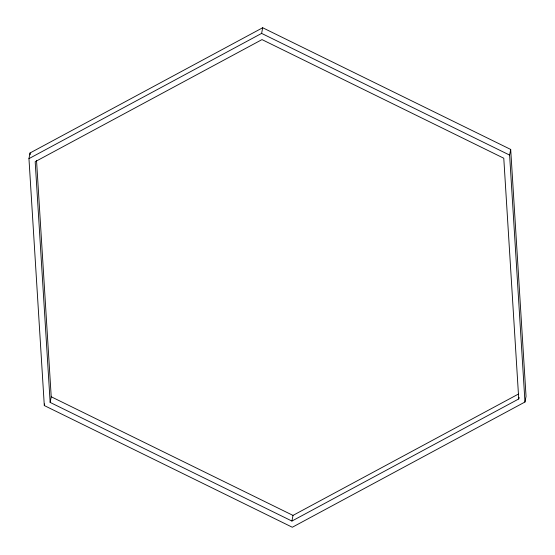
<?xml version="1.0" encoding="UTF-8"?>
<svg xmlns="http://www.w3.org/2000/svg" width="555" height="555" viewBox="0 0 555 555"><rect width="100%" height="100%" fill="white"/><g stroke="black" fill="none" stroke-linecap="round" stroke-linejoin="round"><path stroke-width="0.83" d="M28.957 158.64L30.032 152.986L262.688 27.75L510.697 149.441L526.043 396.36L524.968 402.014L292.312 527.25L44.303 405.559L28.957 158.64L261.613 33.397L262.688 27.75M44.303 405.559L44.615 403.95M519.05 397.345L518.738 398.955L291.923 521.055L50.144 402.417L51.22 396.769L36.526 160.353M291.923 521.055L292.998 515.401L518.294 394.126M524.968 402.014L509.615 155.088L510.697 149.441M261.613 33.397L509.615 155.088M51.22 396.769L292.998 515.401M518.738 398.955L503.78 158.231L262.002 39.599L35.18 161.692L50.144 402.417M30.032 152.986L30.143 154.713"/></g></svg>
